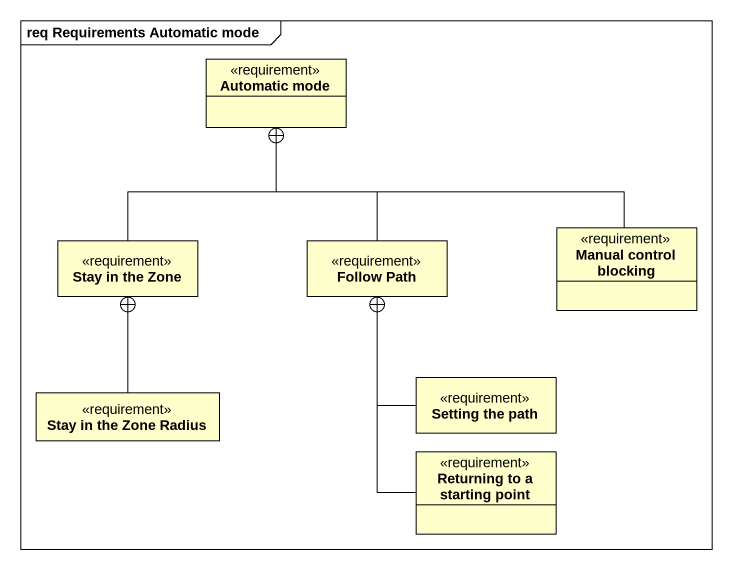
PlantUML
@startuml
mainframe req Requirements Automatic mode
hide circle
hide empty members
class "Automatic mode" as Automatic_mode <<requirement>>
class "Manual control blocking" as Manual_control_blocking <<requirement>>
class "Stay in the Zone" as Stay_in_the_Zone <<requirement>>
class "Follow Path" as Follow_Path <<requirement>>
class "Stay in the Zone Radius" as Stay_in_the_Zone_Radius <<requirement>>
class "Setting the path" as Setting_the_path <<requirement>>
class "Returning to a starting point" as Returning_to_a_starting <<requirement>>
Manual_control_blocking -left-+ Automatic_mode
Stay_in_the_Zone -up-+ Automatic_mode
Follow_Path -up-+ Automatic_mode
Stay_in_the_Zone_Radius -up-+ Stay_in_the_Zone
Setting_the_path -up-+ Follow_Path
Returning_to_a_starting -up-+ Follow_Path
@enduml
